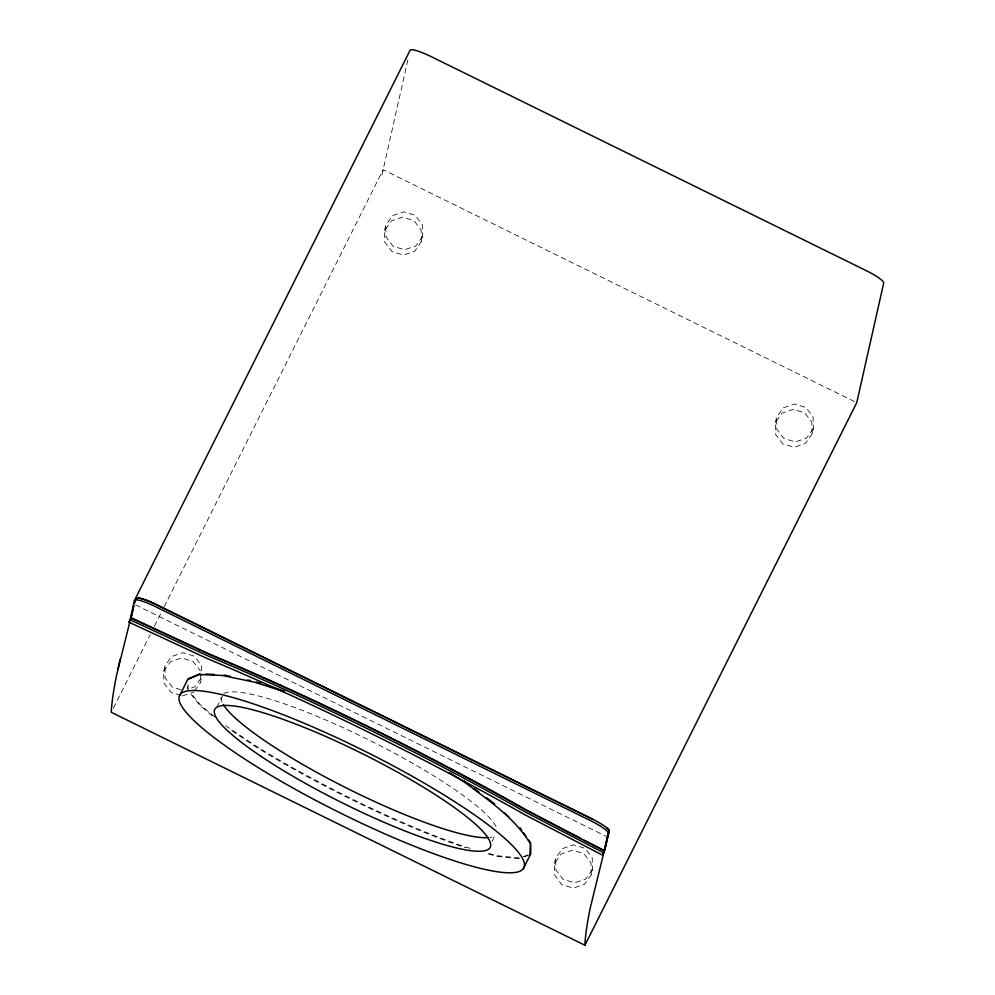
<?xml version="1.0" encoding="UTF-8"?>
<svg xmlns="http://www.w3.org/2000/svg" width="995" height="995" viewBox="0 0 995 995"><rect width="100%" height="100%" fill="white"/><g stroke="black" fill="none" stroke-linecap="round" stroke-linejoin="round"><path stroke-width="0.75" stroke-dasharray="4.97 3.73" d="M181.09 695.48L171.128 692.445L163.939 683.067L163.69 671.339L164.884 666.028L171.662 656.451L182.893 652.67L194.274 656.128L201.463 665.506L201.686 675.767M194.585 690.928L200.517 682.545L201.724 677.234L194.933 686.811L187.918 689.174M381.943 175.033L408.311 58.021M384.555 230.492L385.762 225.168L392.54 215.592L403.771 211.811L415.151 215.281L422.34 224.659L422.589 236.375L421.395 241.698L414.604 251.275L403.373 255.056L391.993 251.598L384.804 242.22L384.555 230.492L391.346 220.915L402.565 217.134L413.945 220.604L421.134 229.982L421.395 241.698M554.451 863.548L555.645 858.237L562.436 848.648L573.655 844.879L585.048 848.337L592.236 857.715L592.485 869.431L591.279 874.754L584.5 884.331L573.269 888.112L561.889 884.654L554.7 875.277L554.451 863.548L561.23 853.971L572.461 850.19L583.841 853.66L591.03 863.038L591.279 874.754M775.316 422.701L776.523 417.378L783.301 407.801L794.532 404.02L805.913 407.49L813.102 416.868L813.35 428.584L812.156 433.907L805.365 443.484L794.147 447.265L782.766 443.807L775.578 434.417L775.316 422.701L782.107 413.124L793.338 409.343L804.719 412.813L811.908 422.191L812.156 433.907M113.38 708.129L150.233 634.586M154.399 626.253L161.352 612.373M164.138 606.826L383.137 169.71L856.745 402.664M216.935 707.146L222.37 696.301M492.052 841.409L494.776 835.974A154.014 26.492 26.6 0 1 490.075 837.442M422.589 236.375L415.81 245.952L404.579 249.733L393.199 246.275L386.01 236.897L385.762 225.168M163.69 671.339L170.468 661.762L181.699 657.981L193.08 661.451L200.269 670.829M813.35 428.584L806.572 438.161L795.341 441.942L783.961 438.484L776.772 429.106L776.523 417.378M592.485 869.431L585.694 879.02L574.476 882.789L563.095 879.331L555.894 869.953L555.645 858.237M523.047 856.732L530.211 854.083M524.141 856.882L529.875 854.755M182.508 695.903L193.739 692.122M519.402 858.001L497.264 855.712L486.095 852.678M519.067 858.685L496.915 856.396L485.747 853.349M470.162 848.337L465.834 847.081A192.483 29.191 26.6 0 1 255.628 745.815L225.728 725.678M180.866 689.722L172.322 687.122L165.133 677.744L164.884 666.028M135.544 604.861L606.365 836.447M231.735 730.691L255.28 746.486A192.483 29.191 26.6 0 0 465.498 847.765M214.87 717.047L200.194 704.659L191.301 693.552M212.283 715.828L199.858 705.343L190.965 694.236M188.117 689.46L187.993 683.005M187.657 686.426L187.732 688.901M200.331 673.764L200.517 682.545M222.072 702.184A154.014 26.492 26.6 0 1 221.151 696.948M223.726 693.59A154.014 26.492 26.6 0 1 368.448 739.758A154.014 26.492 26.6 0 1 497.177 829.444"/><path stroke-width="1.49" d="M129.785 622.111L116.577 675.257A4489.651 188.304 -63.8 0 0 111.465 709.012L111.291 712.296L584.911 945.25L585.072 941.966A4489.651 188.304 -63.8 0 1 590.184 908.211L609.089 831.223M131.527 615.868L133.827 605.632L130.594 619.201L131.527 615.868L129.064 622.261L207.656 658.727A549.775 94.587 26.6 0 1 524.974 814.805L602.671 855.215L605.147 848.822M134.462 602.796L136.352 597.858M117.684 670.095L120.096 659.386M134.487 602.833L135.693 598.194A22.139 3.793 26.6 0 1 156.091 604.599L591.95 818.984M602.671 855.215L605.171 848.772L609.151 831.099L608.741 829.905M135.606 598.219L410.002 50.471A22.139 3.806 26.6 0 1 430.723 56.404L866.57 270.802A19.975 3.433 26.6 0 1 883.709 283.053L856.745 402.664L584.911 945.25M129.064 622.261L130.084 620.221M180.194 694.46L187.993 678.901L199.784 673.851M523.208 868.884A192.52 33.121 26.6 0 0 283.948 715.019A192.52 33.121 26.6 0 0 247.954 761.113A192.52 33.121 26.6 0 0 523.208 868.884L530.745 853.859L530.733 844.631M187.657 679.585L199.448 674.535L222.283 675.443L254.645 682.197L284.147 691.674M529.875 854.755L530.397 843.76C514.788 818.089 489.304 800.863 465.772 783.102L449.404 772.63M136.365 597.858L138.541 597.908A22.126 3.806 26.6 0 1 156.165 604.45L592.025 818.835A19.962 3.433 26.6 0 1 609.151 831.099M205.604 674.088L214.348 674.448M224.099 675.07L229.982 676.301M247.631 679.983L250.566 680.592M256.411 681.973L260.678 683.354M266.386 685.182L276.361 688.391M277.779 688.851L284.595 691.276M130.681 617.559L209.273 654.026A549.775 94.587 26.6 0 1 261.722 676.724M129.661 619.599L208.253 656.066A549.775 94.587 26.6 0 1 525.571 812.144L603.281 852.553M581.565 838.922L526.591 810.117A549.775 94.587 26.6 0 0 449.193 767.841M584.239 840.29L604.301 850.514M463.322 780.59L465.585 782.02M474.055 788.413L478.906 792.057M486.182 797.53L494.664 803.923M508.781 816.907L504.552 812.915M607.149 828.188L608.741 829.892M528.395 839.879L530.733 843.088M520.111 827.828L521.766 830.228M523.42 832.641L525.907 836.26M488.545 837.616A154.014 26.492 26.6 0 1 346.782 788.177A154.014 26.492 26.6 0 1 223.29 704.472M263.128 677.346A549.775 94.587 26.6 0 1 395.948 740.392M397.291 741.064A549.775 94.587 26.6 0 1 447.874 767.145M134.437 600.545L130.532 617.845L209.124 654.312A549.775 94.587 26.6 0 1 526.454 810.403L604.152 850.812L608.132 833.126A19.975 3.433 26.6 0 0 591.005 820.875L155.145 606.49A22.139 3.806 26.6 0 0 134.437 600.545M261.212 756.486A154.014 26.492 26.6 0 0 487.985 849.543A154.014 26.492 26.6 0 0 308.176 729.012A154.014 26.492 26.6 0 0 261.212 756.486"/></g></svg>
